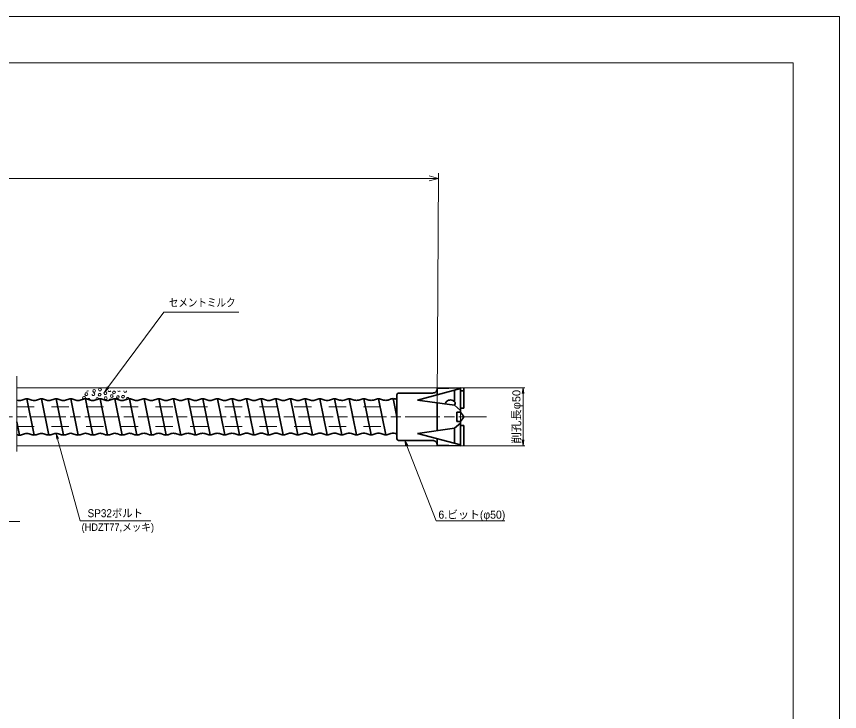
# Model space of a CAD drawing. Units: millimetres at full size, sheet at 1:2.5; details may follow other scales. Extents: x 2158 to 3838, y 1294 to 2497.
# Drawn here: x 3125 to 3838, y 1896 to 2497 of the extents above; entities that cross this region are included whole.
import ezdxf
from ezdxf.enums import TextEntityAlignment as Align

# ---------------------------------------------------------------- set-up
doc = ezdxf.new("R2010")
doc.units = ezdxf.units.MM
doc.header["$LTSCALE"] = 2.5
doc.linetypes.add('CHAIN', pattern=[18.5, 12, -1.5, 3.5, -1.5])
doc.linetypes.add('DASHED_SPACED', pattern=[12, 6, -6])
for name, color, linetype, lineweight in [('1 外形線', 7, 'Continuous', 35), ('2 細線', 3, 'Continuous', 20), ('3 隠れ線', 2, 'DASHED_SPACED', 13), ('4 中心線', 1, 'CHAIN', 13), ('6 寸法線', 4, 'Continuous', 13), ('7 枠・タイトル', 7, 'Continuous', 13), ('DEFPOINTS_8', 7, 'Continuous', 13)]:
    doc.layers.add(name, color=color, linetype=linetype, lineweight=lineweight)
doc.layers.add('9文字', color=7, linetype='Continuous')
doc.styles.add('ＭＳ Ｐゴシック', font='')
doc.styles.get('ＭＳ Ｐゴシック').set_extended_font_data('MS PGothic')

# ---------------------------------------------------------------- blocks, each defined once
blk = doc.blocks.new('open_arrow')
at = {"color": 0, "linetype": 'Continuous', "lineweight": -2}
blk.add_lwpolyline([(7.5, 1.25), (0, 0), (7.5, -1.25)], dxfattribs=at)

msp = doc.modelspace()

# ---------------------------------------------------------------- linework, layer by layer
at = {"layer": '1 外形線'}
for p, q in [((3509.431, 2175.022), (3472.431, 2165.125)), ((3509.431, 2175.634), (3489.431, 2175.134)), ((3489.431, 2175.135), (3489.431, 2169.973)), ((3504.431, 2173.76), (3504.431, 2163.653)), ((3509.431, 2154.634), (3509.431, 2175.634)), ((3512.431, 2158.134), (3512.431, 2175.634)), ((3134.1, 2166.137), (3140.45, 2134.797)), ((3146.786, 2166.143), (3153.136, 2134.803)), ((3159.472, 2166.15), (3165.822, 2134.81)), ((3172.159, 2166.157), (3178.509, 2134.817)), ((3184.845, 2166.164), (3191.195, 2134.824)), ((3197.531, 2166.17), (3203.881, 2134.83)), ((3210.217, 2166.177), (3216.567, 2134.837)), ((3222.904, 2166.184), (3229.254, 2134.844)), ((3235.59, 2166.19), (3241.94, 2134.85)), ((3248.276, 2166.197), (3254.626, 2134.857)), ((3260.962, 2166.204), (3267.312, 2134.864)), ((3273.649, 2166.211), (3279.999, 2134.871)), ((3286.335, 2166.217), (3292.685, 2134.877)), ((3299.021, 2166.224), (3305.371, 2134.884)), ((3311.708, 2166.231), (3318.057, 2134.891)), ((3324.394, 2166.237), (3330.744, 2134.897)), ((3337.08, 2166.244), (3343.43, 2134.904)), ((3349.766, 2166.251), (3356.116, 2134.911)), ((3362.453, 2166.257), (3368.802, 2134.917)), ((3375.139, 2166.264), (3381.489, 2134.924)), ((3387.825, 2166.271), (3390.993, 2150.634)), ((3400.511, 2166.278), (3406.861, 2134.938)), ((3413.198, 2166.284), (3419.548, 2134.944)), ((3425.884, 2166.291), (3432.234, 2134.951)), ((3438.57, 2166.298), (3444.92, 2134.958)), ((3451.256, 2166.304), (3454.431, 2150.634)), ((3454.431, 2131.634), (3454.431, 2169.634)), ((3485.186, 2171.181), (3455.931, 2171.134)), ((3512.431, 2173.134), (3509.431, 2173.134)), ((3125.801, 2164.949), (3125.431, 2165.074)), ((3129.638, 2164.941), (3132.331, 2165.845)), ((3138.487, 2164.955), (3135.868, 2165.845)), ((3142.324, 2164.948), (3145.018, 2165.851)), ((3151.173, 2164.962), (3148.555, 2165.851)), ((3155.01, 2164.955), (3157.704, 2165.858)), ((3163.86, 2164.969), (3161.241, 2165.858)), ((3167.697, 2164.961), (3170.39, 2165.865)), ((3176.546, 2164.975), (3173.927, 2165.865)), ((3180.383, 2164.968), (3183.076, 2165.871)), ((3189.232, 2164.982), (3186.613, 2165.871)), ((3193.069, 2164.975), (3195.763, 2165.878)), ((3201.918, 2164.989), (3199.3, 2165.878)), ((3205.755, 2164.982), (3208.449, 2165.885)), ((3214.605, 2164.996), (3211.986, 2165.885)), ((3218.442, 2164.988), (3221.135, 2165.892)), ((3227.291, 2165.002), (3224.672, 2165.892)), ((3231.128, 2164.995), (3233.821, 2165.898)), ((3239.977, 2165.009), (3237.359, 2165.898)), ((3243.814, 2165.002), (3246.508, 2165.905)), ((3252.663, 2165.016), (3250.045, 2165.905)), ((3256.5, 2165.008), (3259.194, 2165.912)), ((3265.35, 2165.022), (3262.731, 2165.912)), ((3269.187, 2165.015), (3271.88, 2165.918)), ((3278.036, 2165.029), (3275.417, 2165.918)), ((3281.873, 2165.022), (3284.566, 2165.925)), ((3290.722, 2165.036), (3288.104, 2165.925)), ((3294.559, 2165.029), (3297.253, 2165.932)), ((3303.408, 2165.043), (3300.79, 2165.932)), ((3307.245, 2165.035), (3309.939, 2165.939)), ((3316.095, 2165.049), (3313.476, 2165.939)), ((3319.932, 2165.042), (3322.625, 2165.945)), ((3328.781, 2165.056), (3326.162, 2165.945)), ((3332.618, 2165.049), (3335.311, 2165.952)), ((3341.467, 2165.063), (3338.849, 2165.952)), ((3345.304, 2165.055), (3347.998, 2165.959)), ((3354.153, 2165.069), (3351.535, 2165.959)), ((3357.99, 2165.062), (3360.684, 2165.965)), ((3366.84, 2165.076), (3364.221, 2165.965)), ((3370.677, 2165.069), (3373.37, 2165.972)), ((3379.526, 2165.083), (3376.907, 2165.972)), ((3383.363, 2165.076), (3386.056, 2165.979)), ((3392.212, 2165.09), (3389.594, 2165.979)), ((3396.049, 2165.082), (3398.743, 2165.986)), ((3404.898, 2165.096), (3402.28, 2165.986)), ((3408.735, 2165.089), (3411.429, 2165.992)), ((3417.585, 2165.103), (3414.966, 2165.992)), ((3421.422, 2165.096), (3424.115, 2165.999)), ((3430.271, 2165.11), (3427.652, 2165.999)), ((3434.108, 2165.102), (3436.802, 2166.006)), ((3442.957, 2165.116), (3440.339, 2166.006)), ((3446.794, 2165.109), (3449.488, 2166.012)), ((3454.431, 2165.535), (3453.025, 2166.012)), ((3504.431, 2160.635), (3472.431, 2165.125)), ((3489.431, 2162.739), (3489.431, 2150.634)), ((3504.431, 2161.011), (3504.431, 2160.635)), ((3504.431, 2160.635), (3509.431, 2156.134)), ((3506.431, 2154.634), (3509.431, 2154.884)), ((3506.431, 2146.634), (3506.431, 2154.634)), ((3509.431, 2154.634), (3507.431, 2154.634)), ((3512.431, 2158.134), (3509.431, 2158.134)), ((3509.431, 2154.634), (3512.203, 2151.27)), ((3125.431, 2146.301), (3127.764, 2134.79)), ((3390.993, 2150.634), (3394.175, 2134.931)), ((3489.431, 2138.53), (3489.431, 2150.634)), ((3504.431, 2140.634), (3509.431, 2145.134)), ((3506.431, 2146.634), (3509.431, 2146.384)), ((3509.431, 2146.634), (3507.431, 2146.634)), ((3509.431, 2146.634), (3512.203, 2149.999)), ((3509.431, 2125.634), (3509.431, 2146.634)), ((3504.431, 2140.634), (3472.431, 2136.144)), ((3504.431, 2127.509), (3504.431, 2140.634)), ((3512.431, 2143.134), (3509.431, 2143.134)), ((3512.431, 2125.634), (3512.431, 2143.134)), ((3125.431, 2135.271), (3125.995, 2135.082)), ((3132.151, 2135.971), (3129.532, 2135.082)), ((3135.988, 2135.992), (3138.681, 2135.089)), ((3144.837, 2135.978), (3142.218, 2135.089)), ((3148.674, 2135.999), (3151.368, 2135.096)), ((3157.523, 2135.985), (3154.905, 2135.096)), ((3161.36, 2136.005), (3164.054, 2135.102)), ((3170.21, 2135.991), (3167.591, 2135.102)), ((3174.047, 2136.012), (3176.74, 2135.109)), ((3182.896, 2135.998), (3180.277, 2135.109)), ((3186.733, 2136.019), (3189.426, 2135.116)), ((3195.582, 2136.005), (3192.963, 2135.116)), ((3199.419, 2136.026), (3202.113, 2135.122)), ((3208.268, 2136.012), (3205.65, 2135.122)), ((3212.105, 2136.032), (3214.799, 2135.129)), ((3220.955, 2136.018), (3218.336, 2135.129)), ((3224.792, 2136.039), (3227.485, 2135.136)), ((3233.641, 2136.025), (3231.022, 2135.136)), ((3237.478, 2136.046), (3240.171, 2135.142)), ((3246.327, 2136.032), (3243.709, 2135.142)), ((3250.164, 2136.052), (3252.858, 2135.149)), ((3259.013, 2136.038), (3256.395, 2135.149)), ((3262.85, 2136.059), (3265.544, 2135.156)), ((3271.7, 2136.045), (3269.081, 2135.156)), ((3275.537, 2136.066), (3278.23, 2135.163)), ((3284.386, 2136.052), (3281.767, 2135.163)), ((3288.223, 2136.073), (3290.916, 2135.169)), ((3297.072, 2136.059), (3294.454, 2135.169)), ((3300.909, 2136.079), (3303.603, 2135.176)), ((3309.758, 2136.065), (3307.14, 2135.176)), ((3313.595, 2136.086), (3316.289, 2135.183)), ((3322.445, 2136.072), (3319.826, 2135.183)), ((3326.282, 2136.093), (3328.975, 2135.189)), ((3335.131, 2136.079), (3332.512, 2135.189)), ((3338.968, 2136.099), (3341.661, 2135.196)), ((3347.817, 2136.085), (3345.199, 2135.196)), ((3351.654, 2136.106), (3354.348, 2135.203)), ((3360.503, 2136.092), (3357.885, 2135.203)), ((3364.34, 2136.113), (3367.034, 2135.21)), ((3373.19, 2136.099), (3370.571, 2135.21)), ((3377.027, 2136.12), (3379.72, 2135.216)), ((3385.876, 2136.106), (3383.257, 2135.216)), ((3389.713, 2136.126), (3392.406, 2135.223)), ((3398.562, 2136.112), (3395.944, 2135.223)), ((3402.399, 2136.133), (3405.093, 2135.23)), ((3411.248, 2136.119), (3408.63, 2135.23)), ((3415.085, 2136.14), (3417.779, 2135.236)), ((3423.935, 2136.126), (3421.316, 2135.236)), ((3427.772, 2136.146), (3430.465, 2135.243)), ((3436.621, 2136.132), (3434.002, 2135.243)), ((3440.458, 2136.153), (3443.152, 2135.25)), ((3449.307, 2136.139), (3446.689, 2135.25)), ((3453.144, 2136.16), (3454.431, 2135.728)), ((3509.431, 2126.247), (3472.431, 2136.144)), ((3489.431, 2126.134), (3489.431, 2131.296)), ((3485.186, 2130.088), (3455.931, 2130.134)), ((3509.431, 2125.634), (3489.431, 2126.134))]:
    msp.add_line(p, q, dxfattribs=at)
for centre, radius, start, end in [((3485.414, 2175.174), 4, 266.73209, 360), ((3134.1, 2160.637), 5.5, 71.24295, 108.75705), ((3146.786, 2160.643), 5.5, 71.24295, 108.75705), ((3159.472, 2160.65), 5.5, 71.24295, 108.75705), ((3172.159, 2160.657), 5.5, 71.24295, 108.75705), ((3184.845, 2160.664), 5.5, 71.24295, 108.75705), ((3197.531, 2160.67), 5.5, 71.24295, 108.75705), ((3210.217, 2160.677), 5.5, 71.24295, 108.75705), ((3222.904, 2160.684), 5.5, 71.24295, 108.75705), ((3235.59, 2160.69), 5.5, 71.24295, 108.75705), ((3248.276, 2160.697), 5.5, 71.24295, 108.75705), ((3260.962, 2160.704), 5.5, 71.24295, 108.75705), ((3273.649, 2160.711), 5.5, 71.24295, 108.75705), ((3286.335, 2160.717), 5.5, 71.24295, 108.75705), ((3299.021, 2160.724), 5.5, 71.24295, 108.75705), ((3311.708, 2160.731), 5.5, 71.24295, 108.75705), ((3324.394, 2160.737), 5.5, 71.24295, 108.75705), ((3337.08, 2160.744), 5.5, 71.24295, 108.75705), ((3349.766, 2160.751), 5.5, 71.24295, 108.75705), ((3362.453, 2160.757), 5.5, 71.24295, 108.75705), ((3375.139, 2160.764), 5.5, 71.24295, 108.75705), ((3387.825, 2160.771), 5.5, 71.24295, 108.75705), ((3400.511, 2160.778), 5.5, 71.24295, 108.75705), ((3413.198, 2160.784), 5.5, 71.24295, 108.75705), ((3425.884, 2160.791), 5.5, 71.24295, 108.75705), ((3438.57, 2160.798), 5.5, 71.24295, 108.75705), ((3451.256, 2160.804), 5.5, 71.24295, 108.75705), ((3455.931, 2169.634), 1.5, 90, 180), ((3127.73, 2170.63), 6, 251.24295, 288.53839), ((3140.416, 2170.637), 6, 251.24295, 288.53839), ((3153.103, 2170.643), 6, 251.24295, 288.53839), ((3165.789, 2170.65), 6, 251.24295, 288.53839), ((3178.475, 2170.657), 6, 251.24295, 288.53839), ((3191.161, 2170.664), 6, 251.24295, 288.53839), ((3203.848, 2170.67), 6, 251.24295, 288.53839), ((3216.534, 2170.677), 6, 251.24295, 288.53839), ((3229.22, 2170.684), 6, 251.24295, 288.53839), ((3241.906, 2170.69), 6, 251.24295, 288.53839), ((3254.593, 2170.697), 6, 251.24295, 288.53839), ((3267.279, 2170.704), 6, 251.24295, 288.53839), ((3279.965, 2170.711), 6, 251.24295, 288.53839), ((3292.651, 2170.717), 6, 251.24295, 288.53839), ((3305.338, 2170.724), 6, 251.24295, 288.53839), ((3318.024, 2170.731), 6, 251.24295, 288.53839), ((3330.71, 2170.737), 6, 251.24295, 288.53839), ((3343.396, 2170.744), 6, 251.24295, 288.53839), ((3356.083, 2170.751), 6, 251.24295, 288.53839), ((3368.769, 2170.757), 6, 251.24295, 288.53839), ((3381.455, 2170.764), 6, 251.24295, 288.53839), ((3394.142, 2170.771), 6, 251.24295, 288.53839), ((3406.828, 2170.778), 6, 251.24295, 288.53839), ((3419.514, 2170.784), 6, 251.24295, 288.53839), ((3432.2, 2170.791), 6, 251.24295, 288.53839), ((3444.887, 2170.798), 6, 251.24295, 288.53839), ((3507.431, 2153.634), 1, 90, 180), ((3507.431, 2147.634), 1, 180, 270), ((3511.431, 2150.634), 1, 320.51357, 39.48616), ((3127.764, 2140.29), 5.5, 251.24295, 288.75705), ((3134.08, 2130.29), 6, 71.46161, 108.75705), ((3140.45, 2140.297), 5.5, 251.24295, 288.75705), ((3146.766, 2130.297), 6, 71.46161, 108.75705), ((3153.136, 2140.303), 5.5, 251.24295, 288.75705), ((3159.453, 2130.303), 6, 71.46161, 108.75705), ((3165.822, 2140.31), 5.5, 251.24295, 288.75705), ((3172.139, 2130.31), 6, 71.46161, 108.75705), ((3178.509, 2140.317), 5.5, 251.24295, 288.75705), ((3184.825, 2130.317), 6, 71.46161, 108.75705), ((3191.195, 2140.324), 5.5, 251.24295, 288.75705), ((3197.511, 2130.324), 6, 71.46161, 108.75705), ((3203.881, 2140.33), 5.5, 251.24295, 288.75705), ((3210.198, 2130.33), 6, 71.46161, 108.75705), ((3216.567, 2140.337), 5.5, 251.24295, 288.75705), ((3222.884, 2130.337), 6, 71.46161, 108.75705), ((3229.254, 2140.344), 5.5, 251.24295, 288.75705), ((3235.57, 2130.344), 6, 71.46161, 108.75705), ((3241.94, 2140.35), 5.5, 251.24295, 288.75705), ((3248.256, 2130.35), 6, 71.46161, 108.75705), ((3254.626, 2140.357), 5.5, 251.24295, 288.75705), ((3260.943, 2130.357), 6, 71.46161, 108.75705), ((3267.312, 2140.364), 5.5, 251.24295, 288.75705), ((3273.629, 2130.364), 6, 71.46161, 108.75705), ((3279.999, 2140.371), 5.5, 251.24295, 288.75705), ((3286.315, 2130.371), 6, 71.46161, 108.75705), ((3292.685, 2140.377), 5.5, 251.24295, 288.75705), ((3299.001, 2130.377), 6, 71.46161, 108.75705), ((3305.371, 2140.384), 5.5, 251.24295, 288.75705), ((3311.688, 2130.384), 6, 71.46161, 108.75705), ((3318.058, 2140.391), 5.5, 251.24295, 288.75705), ((3324.374, 2130.391), 6, 71.46161, 108.75705), ((3330.744, 2140.397), 5.5, 251.24295, 288.75705), ((3337.06, 2130.397), 6, 71.46161, 108.75705), ((3343.43, 2140.404), 5.5, 251.24295, 288.75705), ((3349.746, 2130.404), 6, 71.46161, 108.75705), ((3356.116, 2140.411), 5.5, 251.24295, 288.75705), ((3362.433, 2130.411), 6, 71.46161, 108.75705), ((3368.803, 2140.417), 5.5, 251.24295, 288.75705), ((3375.119, 2130.417), 6, 71.46161, 108.75705), ((3381.489, 2140.424), 5.5, 251.24295, 288.75705), ((3387.805, 2130.424), 6, 71.46161, 108.75705), ((3394.175, 2140.431), 5.5, 251.24295, 288.75705), ((3400.492, 2130.431), 6, 71.46161, 108.75705), ((3406.861, 2140.438), 5.5, 251.24295, 288.75705), ((3413.178, 2130.438), 6, 71.46161, 108.75705), ((3419.548, 2140.444), 5.5, 251.24295, 288.75705), ((3425.864, 2130.444), 6, 71.46161, 108.75705), ((3432.234, 2140.451), 5.5, 251.24295, 288.75705), ((3438.55, 2130.451), 6, 71.46161, 108.75705), ((3444.92, 2140.458), 5.5, 251.24295, 288.75705), ((3451.237, 2130.458), 6, 71.46161, 108.75705), ((3455.931, 2131.634), 1.5, 180, 270), ((3485.414, 2126.095), 4, 360, 93.26791)]:
    msp.add_arc(centre, radius, start, end, dxfattribs=at)
for major_axis, ratio, start_param, end_param in [((4.345, 0), 0.65093, 1.5707963, 3.359402), ((3.958, 0), 0.714598, 5.6574205, 7.8539816)]:
    msp.add_ellipse((3500.931, 2162.332), major_axis=major_axis, ratio=ratio, start_param=start_param, end_param=end_param, dxfattribs=at)
at = {"layer": '2 細線'}
for p, q in [((3125.431, 2120.634), (3125.431, 2185.634)), ((3512.431, 2175.634), (3125.431, 2175.634)), ((3191.106, 2172.854), (3191.635, 2173.987)), ((3192.88, 2174.096), (3191.635, 2173.987)), ((3193.597, 2173.072), (3192.88, 2174.096)), ((3196.13, 2174.116), (3196.658, 2175.249)), ((3196.847, 2173.092), (3196.13, 2174.116)), ((3197.903, 2175.358), (3196.658, 2175.249)), ((3198.62, 2174.334), (3197.903, 2175.358)), ((3198.092, 2173.201), (3198.62, 2174.334)), ((3182.356, 2167.136), (3182.884, 2168.269)), ((3183.073, 2166.112), (3182.356, 2167.136)), ((3184.129, 2168.378), (3182.884, 2168.269)), ((3184.318, 2166.221), (3183.073, 2166.112)), ((3184.846, 2167.354), (3184.129, 2168.378)), ((3184.318, 2166.221), (3184.846, 2167.354)), ((3184.424, 2170.078), (3184.953, 2171.211)), ((3185.141, 2169.054), (3184.424, 2170.078)), ((3186.198, 2171.32), (3184.953, 2171.211)), ((3186.386, 2169.163), (3185.141, 2169.054)), ((3186.242, 2172.909), (3186.037, 2173.202)), ((3186.915, 2170.296), (3186.198, 2171.32)), ((3187.488, 2173.018), (3186.242, 2172.909)), ((3186.386, 2169.163), (3186.915, 2170.296)), ((3186.553, 2165.892), (3186.808, 2166.439)), ((3188.054, 2166.548), (3186.808, 2166.439)), ((3187.488, 2173.018), (3187.573, 2173.202)), ((3188.771, 2165.524), (3188.054, 2166.548)), ((3191.164, 2168.986), (3190.447, 2170.009)), ((3191.823, 2171.83), (3191.106, 2172.854)), ((3192.409, 2169.094), (3191.164, 2168.986)), ((3193.069, 2171.939), (3191.823, 2171.83)), ((3192.937, 2170.227), (3192.22, 2171.251)), ((3192.409, 2169.094), (3192.937, 2170.227)), ((3193.069, 2171.939), (3193.597, 2173.072)), ((3193.752, 2165.959), (3194.28, 2167.092)), ((3195.525, 2167.201), (3194.28, 2167.092)), ((3196.242, 2166.177), (3195.525, 2167.201)), ((3195.822, 2169.665), (3196.351, 2170.798)), ((3196.539, 2168.641), (3195.822, 2169.665)), ((3196.166, 2166.013), (3196.242, 2166.177)), ((3197.596, 2170.907), (3196.351, 2170.798)), ((3197.785, 2168.75), (3196.539, 2168.641)), ((3198.092, 2173.201), (3196.847, 2173.092)), ((3198.313, 2169.883), (3197.596, 2170.907)), ((3197.785, 2168.75), (3198.313, 2169.883)), ((3200.846, 2170.927), (3201.374, 2172.06)), ((3201.563, 2169.903), (3200.846, 2170.927)), ((3201.223, 2166.613), (3201.751, 2167.746)), ((3201.94, 2165.589), (3201.223, 2166.613)), ((3202.619, 2172.169), (3201.374, 2172.06)), ((3202.808, 2170.012), (3201.563, 2169.903)), ((3202.997, 2167.855), (3201.751, 2167.746)), ((3203.336, 2171.145), (3202.619, 2172.169)), ((3202.808, 2170.012), (3203.336, 2171.145)), ((3203.714, 2166.831), (3202.997, 2167.855)), ((3203.185, 2165.698), (3203.714, 2166.831)), ((3205.11, 2172.386), (3204.539, 2173.202)), ((3206.355, 2172.495), (3205.11, 2172.386)), ((3206.355, 2172.495), (3206.684, 2173.202)), ((3206.377, 2168.383), (3206.905, 2169.516)), ((3207.094, 2167.359), (3206.377, 2168.383)), ((3208.15, 2169.625), (3206.905, 2169.516)), ((3208.339, 2167.468), (3207.094, 2167.359)), ((3208.867, 2168.601), (3208.15, 2169.625)), ((3208.317, 2171.58), (3208.845, 2172.713)), ((3209.034, 2170.556), (3208.317, 2171.58)), ((3208.339, 2167.468), (3208.867, 2168.601)), ((3210.091, 2172.822), (3208.845, 2172.713)), ((3210.279, 2170.665), (3209.034, 2170.556)), ((3210.808, 2171.798), (3210.091, 2172.822)), ((3210.279, 2170.665), (3210.808, 2171.798)), ((3211.651, 2167.616), (3212.179, 2168.749)), ((3212.368, 2166.592), (3211.651, 2167.616)), ((3213.425, 2168.858), (3212.179, 2168.749)), ((3213.613, 2166.701), (3212.368, 2166.592)), ((3213.299, 2172.644), (3212.908, 2173.202)), ((3214.544, 2172.753), (3213.299, 2172.644)), ((3214.142, 2167.834), (3213.425, 2168.858)), ((3213.613, 2166.701), (3214.142, 2167.834)), ((3214.544, 2172.753), (3214.754, 2173.202)), ((3216.166, 2167.92), (3216.694, 2169.053)), ((3216.883, 2166.896), (3216.166, 2167.92)), ((3217.939, 2169.162), (3216.694, 2169.053)), ((3218.128, 2167.005), (3216.883, 2166.896)), ((3218.656, 2168.138), (3217.939, 2169.162)), ((3217.977, 2172.713), (3218.205, 2173.202)), ((3218.694, 2171.689), (3217.977, 2172.713)), ((3218.128, 2167.005), (3218.656, 2168.138)), ((3219.939, 2171.798), (3218.694, 2171.689)), ((3219.939, 2171.798), (3220.467, 2172.931)), ((3220.09, 2166.09), (3220.619, 2167.223)), ((3220.467, 2172.931), (3220.278, 2173.202)), ((3221.864, 2167.332), (3220.619, 2167.223)), ((3222.581, 2166.308), (3221.864, 2167.332)), ((3222.516, 2166.17), (3222.581, 2166.308)), ((3188.616, 2165.191), (3188.771, 2165.524)), ((3194.18, 2165.347), (3193.752, 2165.959)), ((3203.185, 2165.698), (3201.94, 2165.589)), ((3205.163, 2164.816), (3205.676, 2165.916)), ((3206.921, 2166.025), (3205.676, 2165.916)), ((3207.291, 2165.497), (3206.921, 2166.025)), ((3220.435, 2165.598), (3220.09, 2166.09)), ((3512.431, 2125.634), (3125.431, 2125.634))]:
    msp.add_line(p, q, dxfattribs=at)
at = {"layer": '3 隠れ線'}
for p, q in [((3125.431, 2159.134), (3454.431, 2159.134)), ((3509.431, 2146.634), (3509.431, 2154.634)), ((3125.431, 2142.134), (3454.431, 2142.134))]:
    msp.add_line(p, q, dxfattribs=at)
at = {"layer": '4 中心線'}
msp.add_line((2490.431, 2150.634), (3531.898, 2150.634), dxfattribs=at)
at = {"layer": '6 寸法線'}
for p, q in [((3482.431, 2358.948), (3490.431, 2356.805)), ((3489.431, 2162.739), (3490.431, 2361.52)), ((3482.431, 2356.805), (2498.431, 2356.805)), ((3490.431, 2356.805), (3482.431, 2354.661)), ((3490.431, 2356.805), (3482.431, 2356.805)), ((3510.431, 2175.634), (3565.139, 2175.634)), ((3563.639, 2175.634), (3563.639, 2125.634)), ((3510.423, 2125.634), (3565.139, 2125.634))]:
    msp.add_line(p, q, dxfattribs=at)
for points in [[(3201.374, 2172.06), (3204.351, 2176.077), (3252.588, 2241.167), (3317.67, 2241.167)], [(3159.453, 2136.303), (3160.779, 2131.482), (3180.29, 2060.556), (3241.485, 2060.556)], [(3026.351, 2128.903), (3028.028, 2124.192), (3050.87, 2060.024), (3128.144, 2060.024)], [(3461.198, 2130.126), (3463.015, 2125.468), (3488.324, 2060.556), (3547.939, 2060.556)]]:
    msp.add_lwpolyline(points, dxfattribs=at)
at = {"layer": '7 枠・タイトル'}
for p, q in [((2197.652, 2456.969), (3797.652, 2456.969)), ((3797.652, 2456.969), (3797.652, 1348.969))]:
    msp.add_line(p, q, dxfattribs=at)
at = {"layer": 'DEFPOINTS_8'}
for p, q in [((2157.652, 2496.969), (3837.652, 2496.969)), ((3837.652, 2496.969), (3837.652, 1308.969))]:
    msp.add_line(p, q, dxfattribs=at)

# ---------------------------------------------------------------- block references
at = {"layer": '6 寸法線', "xscale": 0.667, "yscale": 0.667}
for p, rotation in [((3201.374, 2172.06), 53.5), ((3563.639, 2175.634), 270), ((3159.453, 2136.303), 285.4), ((3563.639, 2125.634), 90), ((3461.198, 2130.126), 291.3)]:
    msp.add_blockref('open_arrow', p, dxfattribs=dict(at, rotation=rotation))

# ---------------------------------------------------------------- texts
at = {"layer": '6 寸法線', "style": 'ＭＳ Ｐゴシック', "width": 1.05}
msp.add_text('削孔長φ50', height=6.928, rotation=90, dxfattribs=at).set_placement((3557.906, 2150.634), align=Align.MIDDLE_CENTER)
at = {"layer": '9文字', "style": 'ＭＳ Ｐゴシック'}
for s, height, width, p in [('セメントミルク', 6.928, 0.85, (3257.043, 2243.892)), ('SP32ボルト', 6.928, 0.95, (3186.691, 2061.653)), ('(HDZT77,メッキ)', 6.433, 0.95, (3181.47, 2049.982))]:
    msp.add_text(s, height=height, dxfattribs=dict(at, width=width)).set_placement(p, align=Align.BOTTOM_LEFT)
msp.add_text('6.ビット(φ50)', height=6.928, dxfattribs=at).set_placement((3490.39, 2065.957), align=Align.MIDDLE_LEFT)

doc.saveas('drawing.dxf')
